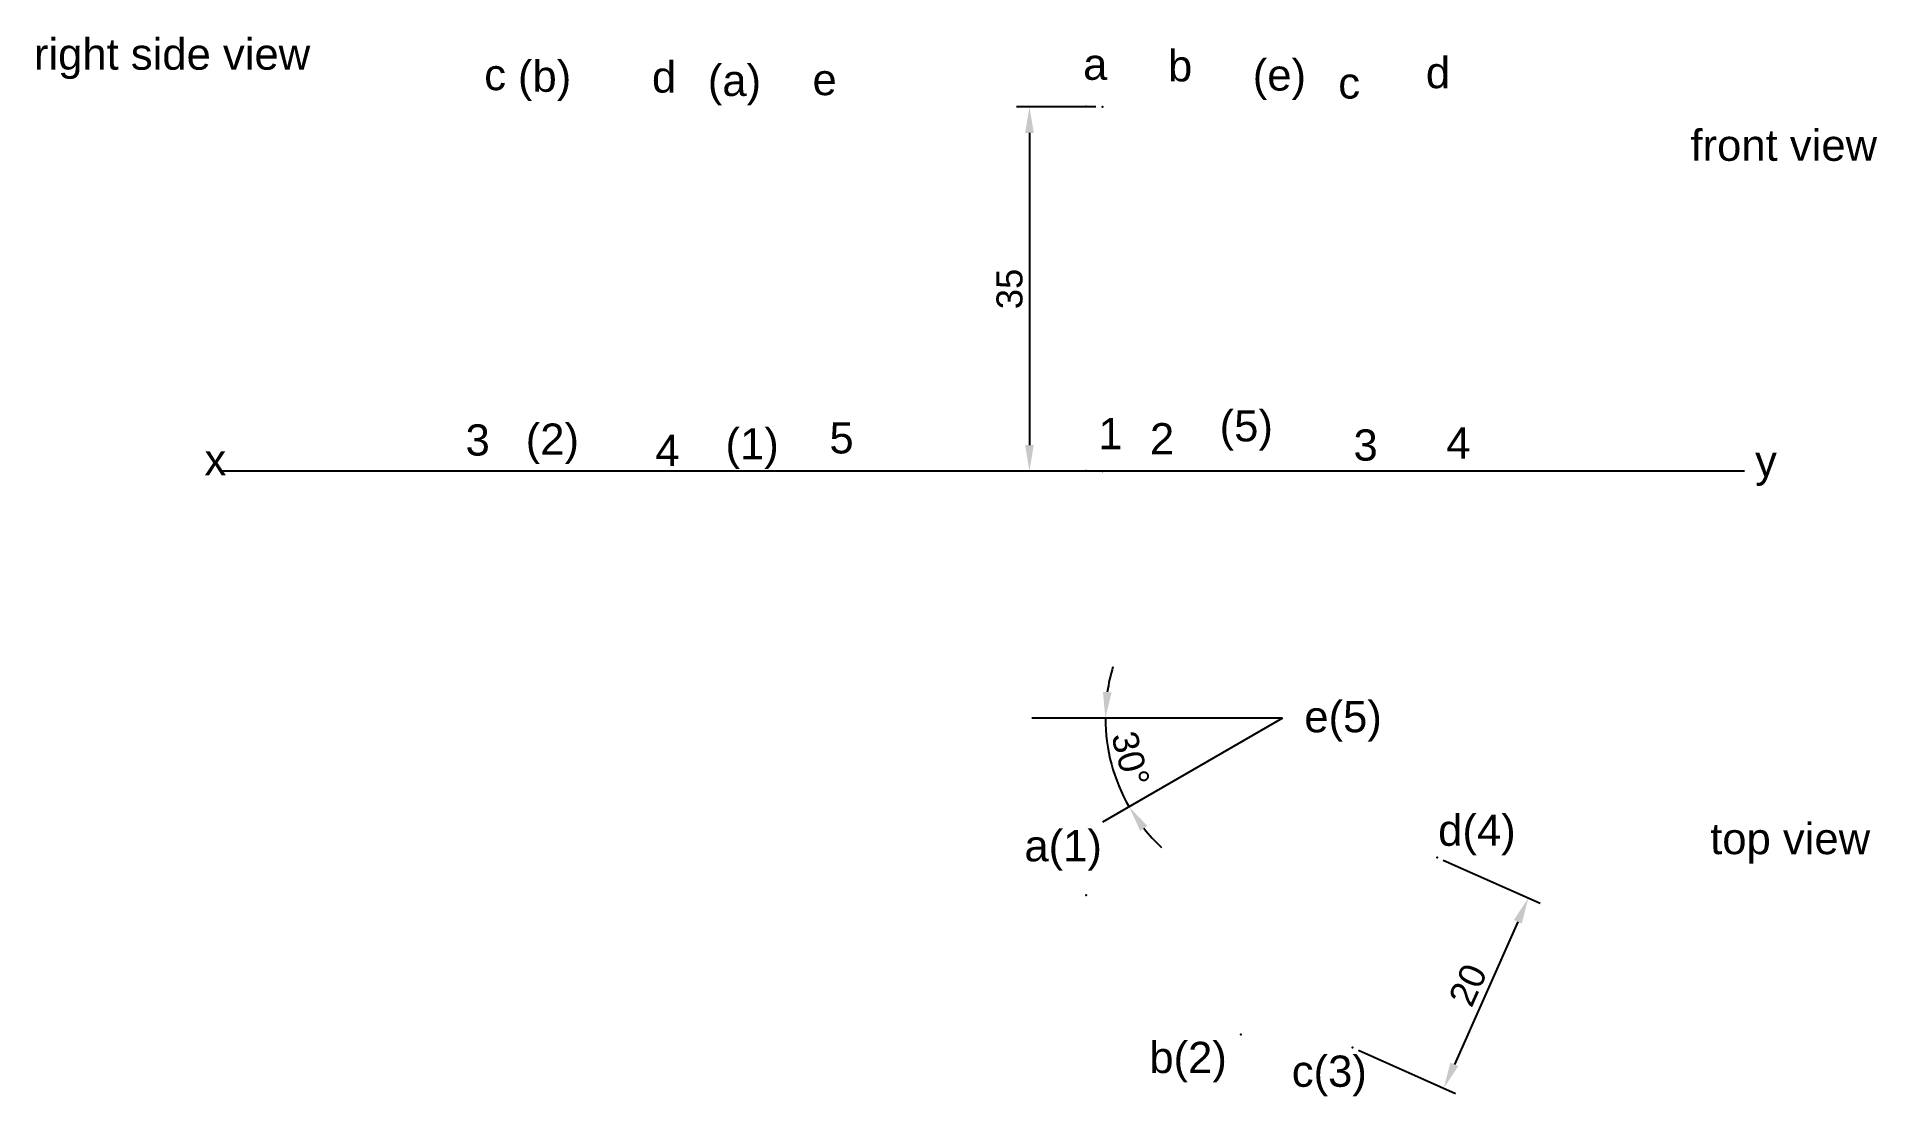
# Paper-space layout 'Layout1' of a CAD drawing. Header units: millimetres. Extents: x 43 to 220, y 56 to 158.
import ezdxf

# ---------------------------------------------------------------- set-up
doc = ezdxf.new("R2010")
doc.units = ezdxf.units.MM
doc.styles.get("Standard").update_dxf_attribs({"font": 'arial.ttf'})
doc.dimstyles.new('ISO-25', dxfattribs={"dimtxt": 2.5, "dimasz": 2.5, "dimexe": 1.25, "dimexo": 0.625, "dimtad": 1, "dimtxsty": 'Standard', "dimcen": 2.5, "dimadec": 0, "dimazin": 0, "dimtfac": 1, "dimtmove": 0, "dimatfit": 3, "dimfxl": 1, "dimarcsym": 0})

# ---------------------------------------------------------------- blocks, each defined once
blk = doc.blocks.new('*D8')
at = {"color": 0, "lineweight": -2, "transparency": 16777216}
for start, end in [(163.1673253483609, 171.5836626741805), (180, 209.9999999999999), (218.4163373258195, 226.8326746516391)]:
    blk.add_arc((162.7490174189163, 92.22746278063482), 17.03452529369405, start, end, dxfattribs=at)
at = {"color": 0, "transparency": 16777216}
for points in [[(146.3134864281139, 94.69014768459931), (145.4823997401853, 94.75129800424175), (145.7144921252223, 92.22746278063482)], [(149.0576054835052, 81.40844852265978), (149.7467725081772, 81.87694959688396), (147.9966857731687, 83.71020013378782)]]:
    blk.add_solid(points, dxfattribs=at)
at = {"layer": 'Defpoints', "color": 0, "transparency": 16777216}
for p in [(138.6349653469377, 92.22746278063482), (162.7490174189163, 92.22746278063482), (162.7490174189163, 92.22746278063482), (145.9732848408038, 89.26944850596362), (145.4285093432275, 82.22746278063482)]:
    blk.add_point(p, dxfattribs=at)
at = {"color": 0, "transparency": 16777216, "insert": (148.1323958348133, 88.31095083110314), "char_height": 2.5, "attachment_point": 5, "rotation": 284.99999999999994}
blk.add_mtext('30°', dxfattribs=at)
blk = doc.blocks.new('*D9')
at = {"color": 0, "lineweight": -2, "transparency": 16777216}
for p, q in [((178.1828798394915, 78.59064025153285), (187.5095125421572, 74.43815583496828)), ((185.3507391124142, 72.66271299470677), (179.2496894662762, 58.95953113006914)), ((170.048146977974, 60.31973109868242), (179.3747796806397, 56.16724668211787))]:
    blk.add_line(p, q, dxfattribs=at)
at = {"color": 0, "transparency": 16777216}
for points in [[(184.9700951717298, 72.83218659598839), (185.7313830530987, 72.49323939342514), (186.367580720104, 74.94657663881316)], [(178.8690455255918, 59.12900473135075), (179.6303334069606, 58.79005752878752), (178.2328478585865, 56.67566748596273)]]:
    blk.add_solid(points, dxfattribs=at)
at = {"layer": 'Defpoints', "color": 0, "transparency": 16777216}
for p in [(177.6119139284649, 78.84485065345528), (169.4771810669474, 60.57394150060486), (178.2328478585865, 56.67566748596273)]:
    blk.add_point(p, dxfattribs=at)
at = {"color": 0, "transparency": 16777216, "insert": (180.5631692939983, 66.58450432198828), "char_height": 2.5, "attachment_point": 5, "rotation": 65.99999999999432}
blk.add_mtext('20', dxfattribs=at)
blk = doc.blocks.new('*D10')
at = {"color": 0, "lineweight": -2, "transparency": 16777216}
for p, q in [((144.8035093432275, 150.9661320995843), (137.169450343227, 150.9661320995843)), ((138.419450343227, 148.4661320995843), (138.419450343227, 118.4661320995843)), ((144.8035093432275, 115.9661320995843), (137.169450343227, 115.9661320995843))]:
    blk.add_line(p, q, dxfattribs=at)
at = {"color": 0, "transparency": 16777216}
for points in [[(138.0027836765604, 148.4661320995843), (138.8361170098937, 148.4661320995843), (138.419450343227, 150.9661320995843)], [(138.0027836765604, 118.4661320995843), (138.8361170098937, 118.4661320995843), (138.419450343227, 115.9661320995843)]]:
    blk.add_solid(points, dxfattribs=at)
at = {"layer": 'Defpoints', "color": 0, "transparency": 16777216}
for p in [(145.4285093432275, 150.9661320995843), (138.419450343227, 115.9661320995843), (145.4285093432275, 115.9661320995843)]:
    blk.add_point(p, dxfattribs=at)
at = {"color": 0, "transparency": 16777216, "insert": (136.5171652136227, 133.4661320995842), "char_height": 2.5, "attachment_point": 5, "rotation": 90}
blk.add_mtext('35', dxfattribs=at)

psp = doc.layouts.get("Layout1")

# ---------------------------------------------------------------- linework, layer by layer
for p, q in [((60.5958366333665, 115.9935492873612), (207.1466183267239, 115.9935492873612)), ((162.7490174189163, 92.22746278063482), (138.6349653469376, 92.22746278063482)), ((162.7490174189163, 92.22746278063482), (145.4285093432275, 82.22746278063482))]:
    psp.add_line(p, q)
for p in [(143.8550020114769, 150.9935492873612), (145.4285093432275, 150.9661320995842), (143.8550020114769, 115.9935492873612), (145.4285093432275, 115.9661320995842), (177.6119139284649, 78.8448506534553), (143.8550020114769, 75.21320868784744), (158.7178985210237, 61.83059656067155), (169.4771810669474, 60.57394150060485)]:
    psp.add_point(p)

# ---------------------------------------------------------------- texts
for s, p in [('right side view', (42.75063863656783, 154.5350574295997)), ('a', (143.5764347062716, 153.5645723016733)), ('b', (151.7346533936263, 153.4135962232303)), ('(e)', (159.8789028449091, 152.5323361195244)), ('d', (176.5139045343742, 152.7594892550245)), ('c', (86.02390204003632, 152.566577880479)), ('(b)', (89.26517766759025, 152.4153303887139)), ('d', (102.1460147578475, 152.334698812843)), ('(a)', (107.5094260284553, 152.0065893938694)), ('e', (117.5731815093899, 152.0878474472057)), ('c', (168.0957061343011, 151.7613099036247)), ('front view', (201.9426464913404, 145.7785438535211)), ('3', (84.23161890630888, 117.4585796896878)), ('(2)', (90.01293940157302, 117.5357828203196)), ('5', (119.1995493344025, 117.6622195818175)), ('1', (145.0388238644914, 118.0699608822097)), ('2', (149.9993955156197, 117.5761669234768)), ('(5)', (156.6957718285794, 118.8196685585698)), ('4', (102.46439918255, 116.4511787526052)), ('(1)', (109.2115644997758, 117.085371064358)), ('3', (169.5590888361944, 116.9712522288279)), ('4', (178.4700089847327, 117.1735651054308)), ('x', (59.14082871721439, 115.5740563080743)), ('y', (208.1534242354081, 115.443051248075)), ('e(5)', (164.8327260242925, 90.86890197470768)), ('a(1)', (137.933489852457, 78.46951939592225)), ('d(4)', (177.6954143446562, 79.96060456807834)), ('top view', (203.835413338114, 79.15631283896921)), ('b(2)', (149.9398586228025, 58.12663718716601)), ('c(3)', (163.626724899271, 56.80499572330058))]:
    psp.add_text(s, height=3).set_placement(p)

# ---------------------------------------------------------------- dimensions: what is measured, and where the dimension line sits
dim = psp.add_linear_dim(base=(138.419450343227, 115.9661320995843), p1=(145.4285093432275, 150.9661320995842), p2=(145.4285093432275, 115.9661320995842), angle=90, dimstyle='ISO-25')
dim.commit()
dim.dimension.update_dxf_attribs({"geometry": '*D10', "text_midpoint": (136.5171652136227, 133.4661320995842)})
dim = psp.add_angular_dim_2l(base=(145.9732848408038, 89.26944850596362), line1=((162.7490174189163, 92.22746278063482), (145.4285093432275, 82.22746278063482)), line2=((162.7490174189163, 92.22746278063482), (138.6349653469376, 92.22746278063482)), dimstyle='ISO-25')
dim.commit()
dim.dimension.update_dxf_attribs({"geometry": '*D8', "text_midpoint": (148.1323958348133, 88.31095083110313)})
dim = psp.add_aligned_dim(p1=(177.6119139284649, 78.8448506534553), p2=(169.4771810669474, 60.57394150060485), distance=9.584270512639225, dimstyle='ISO-25')
dim.commit()
dim.dimension.update_dxf_attribs({"geometry": '*D9', "text_midpoint": (180.5631692939983, 66.58450432198828)})

doc.saveas('drawing.dxf')
